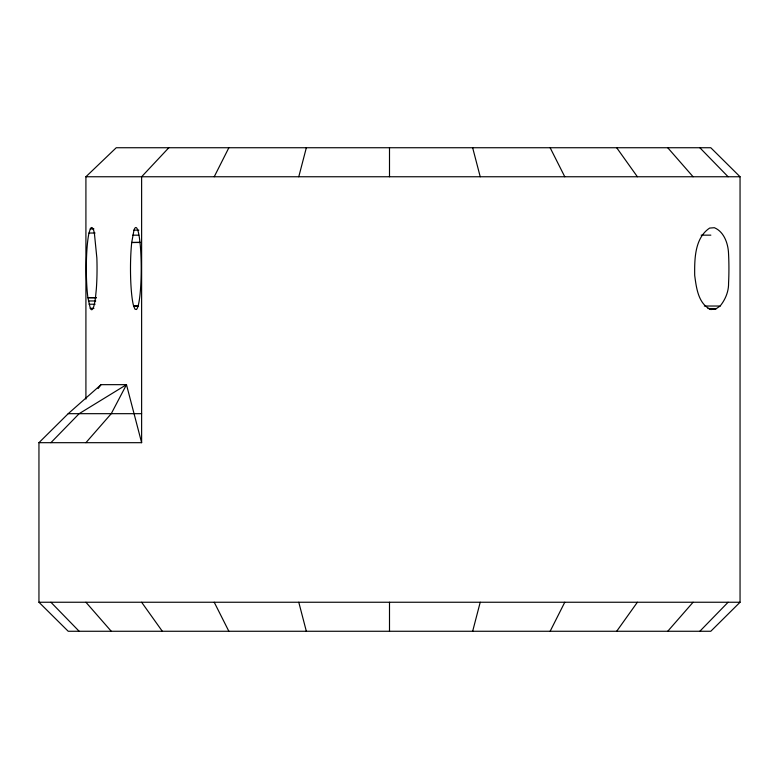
<?xml version="1.0" encoding="UTF-8"?>
<svg xmlns="http://www.w3.org/2000/svg" width="779" height="779" viewBox="0 0 779 779"><rect width="100%" height="100%" fill="white"/><g stroke="black" fill="none" stroke-linecap="round" stroke-linejoin="round"><path stroke-width="1.17" d="M133.978 230.136L131.719 242.493A41.102 5.365 -90 0 0 133.637 306.03L134.971 309.156L136.374 309.526A41.102 5.365 -90 0 0 141.087 259.349A41.102 5.365 -90 0 0 133.978 230.136L138.847 230.136M298.776 176.755L306.342 147.737M472.658 631.263L480.224 602.245M93.928 308.318L90.296 308.318L87.891 297.685A41.102 5.365 90 0 1 89.001 233.028L90.296 228.919L93.928 228.919M214.225 176.755L228.86 147.737M550.14 631.263L564.775 602.245M720.127 306.03C725.366 299.574 728.774 291.443 728.569 283.04A39.826 5.2 -90 0 0 728.423 251.598C727.635 242.298 723.545 231.499 714.353 227.711L709.62 228.081C694.664 238.072 694.488 259.183 694.693 275.377C696.338 287.587 698.15 303.839 710.857 309.526L715.541 309.156L720.127 306.03L704.323 306.03M616.686 631.263L637.378 602.245M98.144 388.536L101.066 384.66L126.48 384.66L141.622 442.686L38.95 442.686L38.95 602.245L68.211 631.263L710.789 631.263L740.05 602.245L740.05 176.755L710.789 147.737L116.246 147.737L85.914 176.755L85.914 399.091M85.914 442.686L111.261 413.678L126.48 384.66L79.156 413.678L50.898 442.686M667.739 631.263L693.086 602.245M168.819 147.737L141.622 176.755L141.622 442.686M699.844 631.263L728.102 602.245M38.95 442.686L68.211 413.678L101.066 384.66M140.181 242.347L131.719 242.493L140.152 242.493M85.914 176.755L740.05 176.755M89.001 233.028L95.087 233.028M132.742 235.17L138.789 235.17M701.158 235.151L710.857 235.151M709.474 309.156L715.541 309.156M68.211 413.678L141.622 413.678M38.95 602.245L740.05 602.245M88.446 300.947L95.71 300.976M707.945 308.523L716.456 308.562M89.001 304.209L95.057 304.248M699.844 147.737L728.102 176.755M50.898 602.245L79.156 631.263M667.739 147.737L693.086 176.755M85.914 602.245L111.261 631.263M616.686 147.737L637.378 176.755M141.622 602.245L162.314 631.263M550.14 147.737L564.775 176.755M214.225 602.245L228.86 631.263M472.658 147.737L480.224 176.755M298.776 602.245L306.342 631.263M389.5 147.737L389.5 176.755M389.5 602.245L389.5 631.263M90.296 228.919A41.102 5.365 -90 0 1 94.366 233.028L96.859 257.985A41.102 5.365 90 0 1 96.323 289.175L95.476 297.685A41.102 5.365 -90 0 1 90.296 308.318M96.372 297.685L87.891 297.685L96.401 297.763M138.506 306.03L133.637 306.03L138.477 306.05"/></g></svg>
